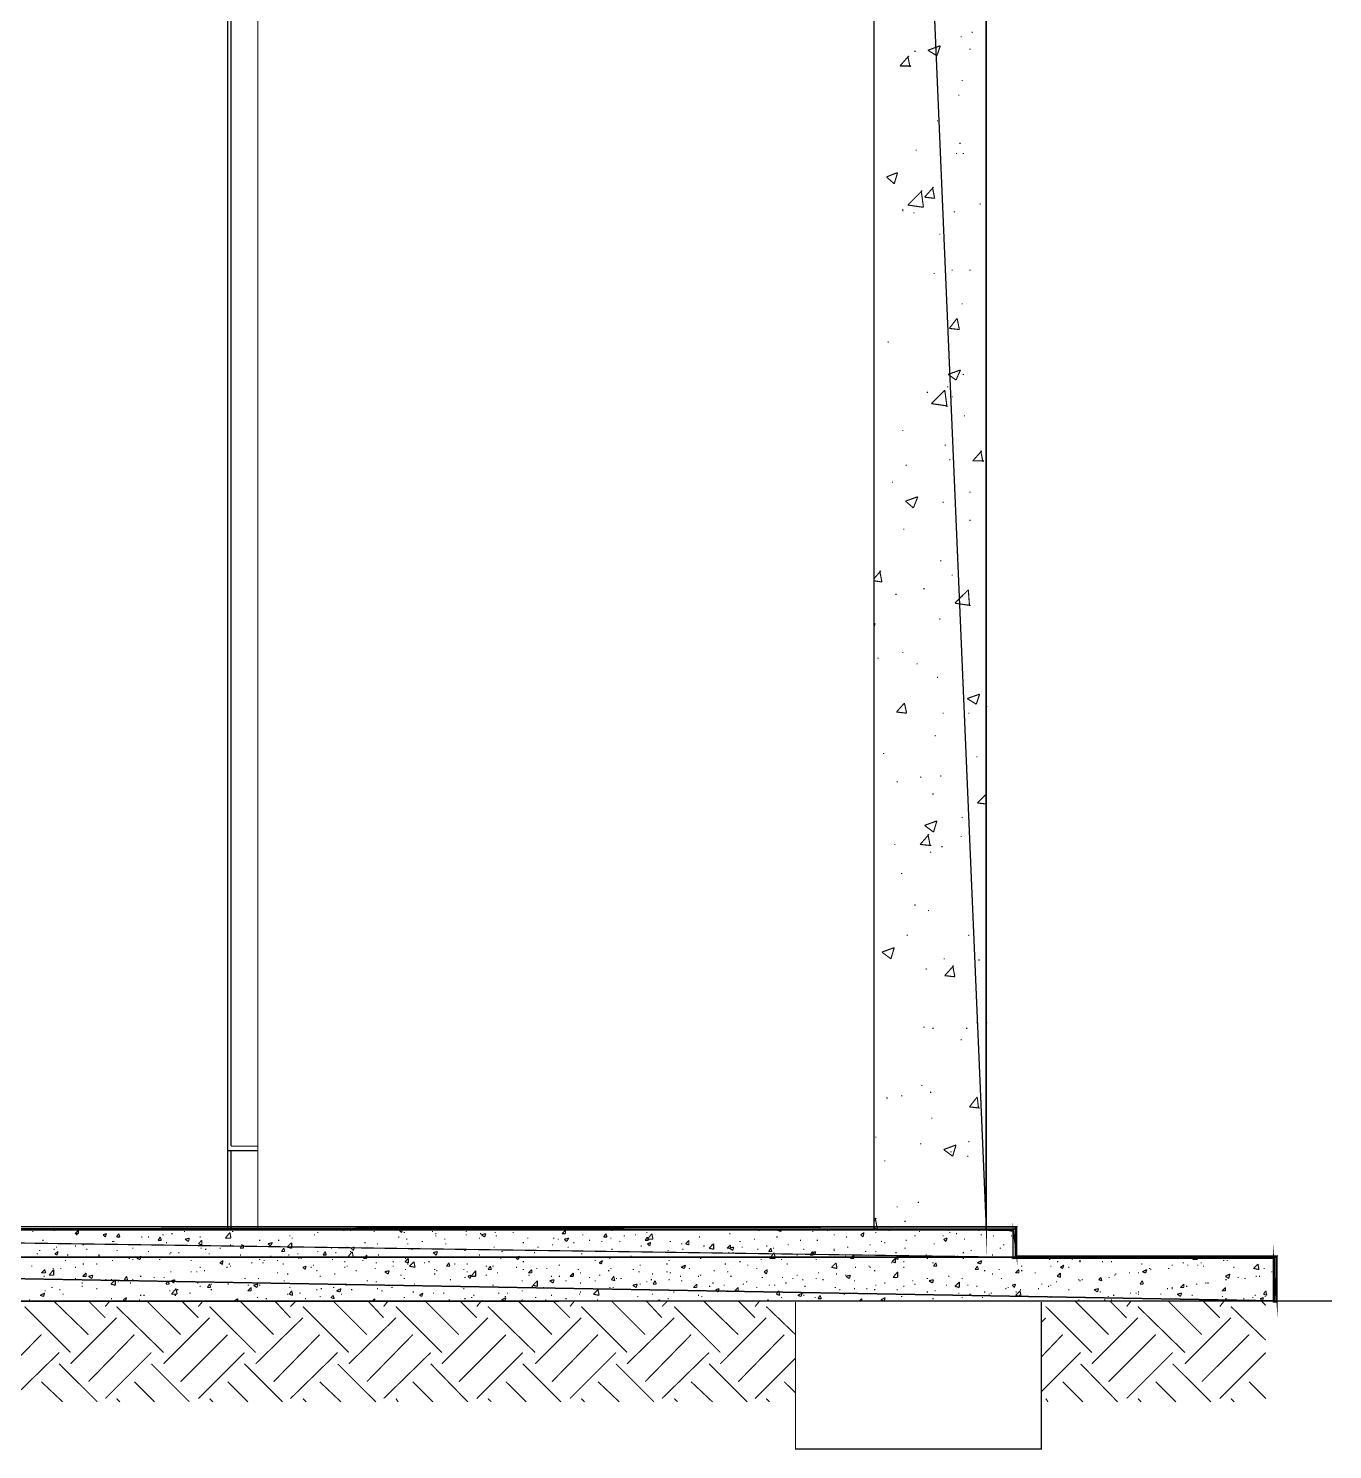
# Model space of a CAD drawing. Extents: x 219 to 1226, y 175 to 465.
# Drawn here: x 725.6 to 774.9, y 349.7 to 403.4 of the extents above; entities that cross this region are included whole.
import ezdxf

# ---------------------------------------------------------------- set-up
doc = ezdxf.new("R2010")
doc.units = 0
doc.header["$MEASUREMENT"] = 0
for name, color, linetype in [('C00-00-00-BLACK', 7, 'Continuous'), ('C00-7E-FF', 150, 'Continuous'), ('C62-64-65', 252, 'Continuous'), ('C93-95-97', 253, 'Continuous'), ('C95-49-00', 34, 'Continuous')]:
    doc.layers.add(name, color=color, linetype=linetype)

msp = doc.modelspace()

# ---------------------------------------------------------------- linework, layer by layer
at = {"layer": 'C00-00-00-BLACK', "const_width": 0.0423}
for points in [[(757.586, 457.283), (757.586, 358.052)], [(761.827, 358.052), (761.827, 457.283)], [(733.157, 358.052), (733.157, 456.945)], [(733.284, 361.189), (733.284, 456.817)], [(734.302, 358.052), (734.302, 456.945)], [(759.621, 402.602), (760.09, 402.772)], [(759.959, 402.39), (760.09, 402.772)], [(760.852, 403.109), (760.893, 403.109)], [(761.275, 403.279), (761.316, 403.279)], [(758.563, 402.009), (758.9, 402.39)], [(758.943, 401.967), (758.859, 402.39)], [(759.112, 402.559), (759.155, 402.559)], [(759.621, 402.602), (759.959, 402.39)], [(761.189, 402.643), (761.232, 402.643)], [(758.563, 402.009), (758.986, 402.009)], [(760.893, 401.456), (760.935, 401.456)], [(760.766, 400.906), (760.809, 400.906)], [(759.959, 399.932), (760.004, 399.932)], [(760.809, 399.083), (760.852, 399.083)], [(759.155, 398.829), (759.198, 398.829)], [(760.682, 398.702), (760.723, 398.702)], [(760.935, 398.702), (760.978, 398.702)], [(758.051, 397.814), (758.475, 397.981)], [(758.348, 397.556), (758.475, 397.981)], [(758.051, 397.814), (758.348, 397.556)], [(759.494, 397.049), (759.832, 397.429)], [(759.874, 397.006), (759.79, 397.429)], [(758.859, 396.752), (759.409, 397.302)], [(759.451, 396.667), (759.366, 397.302)], [(759.494, 397.049), (759.874, 397.006)], [(758.647, 396.583), (758.689, 396.583)], [(758.647, 396.54), (758.689, 396.54)], [(758.859, 396.752), (759.451, 396.667)], [(759.07, 396.456), (759.112, 396.456)], [(760.596, 396.497), (760.639, 396.497)], [(761.574, 396.794), (761.615, 396.794)], [(760.047, 395.649), (760.09, 395.649)], [(760.513, 394.294), (760.554, 394.294)], [(761.189, 394.294), (761.232, 394.294)], [(759.832, 394.167), (759.874, 394.167)], [(760.893, 393.021), (760.935, 393.021)], [(760.427, 392.09), (760.723, 392.471)], [(760.427, 392.09), (760.809, 392.048)], [(760.427, 392.09), (760.47, 392.09)], [(760.809, 392.048), (760.723, 392.471)], [(758.094, 391.579), (758.137, 391.579)], [(760.386, 390.352), (760.852, 390.521)], [(760.682, 390.141), (760.852, 390.521)], [(760.343, 389.886), (760.386, 389.886)], [(760.386, 390.352), (760.682, 390.141)], [(760.935, 390.352), (760.978, 390.352)], [(759.578, 389.675), (759.621, 389.675)], [(759.748, 389.248), (760.257, 389.759)], [(760.343, 389.121), (760.257, 389.759)], [(760.513, 389.502), (760.554, 389.502)], [(759.748, 389.248), (760.343, 389.163)], [(760.978, 388.783), (761.019, 388.783)], [(758.647, 388.232), (758.689, 388.232)], [(760.257, 387.682), (760.3, 387.682)], [(761.316, 387.087), (761.658, 387.467)], [(761.7, 387.044), (761.615, 387.467)], [(758.773, 386.917), (758.816, 386.917)], [(760.427, 387.13), (760.47, 387.13)], [(761.316, 387.087), (761.743, 387.087)], [(758.264, 386.282), (758.305, 386.282)], [(761.784, 386.155), (761.827, 386.155)], [(758.773, 385.563), (759.239, 385.732)], [(759.07, 385.307), (759.239, 385.732)], [(761.189, 385.902), (761.232, 385.902)], [(758.773, 385.563), (759.07, 385.307)], [(760.174, 385.52), (760.216, 385.52)], [(761.189, 384.84), (761.232, 384.84)], [(758.689, 384.502), (758.732, 384.502)], [(757.586, 382.636), (757.841, 382.932)], [(757.882, 382.509), (757.798, 382.932)], [(760.09, 383.314), (760.131, 383.314)], [(757.586, 382.552), (757.882, 382.509)], [(760.513, 382.764), (760.554, 382.764)], [(758.39, 382.043), (758.433, 382.043)], [(759.451, 382.255), (759.494, 382.255)], [(760.639, 381.706), (761.148, 382.213)], [(760.893, 381.959), (760.935, 381.959)], [(761.189, 381.62), (761.148, 382.213)], [(760.639, 381.706), (761.232, 381.62)], [(757.586, 380.898), (757.628, 380.941)], [(757.586, 380.814), (757.628, 380.941)], [(760.047, 381.11), (760.09, 381.11)], [(758.647, 379.84), (758.689, 379.84)], [(757.712, 379.627), (757.755, 379.627)], [(759.198, 379.414), (759.239, 379.414)], [(759.959, 378.905), (760.004, 378.905)], [(761.105, 378.102), (761.574, 378.27)], [(761.105, 378.102), (761.447, 377.89)], [(761.447, 377.89), (761.574, 378.27)], [(758.433, 377.593), (758.732, 377.932)], [(758.433, 377.593), (758.816, 377.551)], [(758.816, 377.551), (758.732, 377.932)], [(760.174, 377.551), (760.216, 377.551)], [(761.148, 377.551), (761.189, 377.551)], [(761.827, 377.804), (761.87, 377.804)], [(759.874, 376.702), (759.917, 376.702)], [(757.925, 376.024), (757.967, 376.024)], [(761.447, 375.897), (761.488, 375.897)], [(758.433, 374.963), (758.475, 374.963)], [(759.325, 375.132), (759.366, 375.132)], [(760.09, 375.175), (760.131, 375.175)], [(759.79, 374.497), (759.832, 374.497)], [(761.488, 374.159), (761.827, 374.497)], [(761.488, 374.159), (761.827, 374.117)], [(759.494, 373.309), (759.959, 373.481)], [(759.494, 373.309), (759.832, 373.056)], [(759.832, 373.056), (759.959, 373.481)], [(760.893, 373.608), (760.935, 373.608)], [(759.325, 372.59), (759.662, 372.972)], [(759.705, 372.547), (759.621, 372.972)], [(760.852, 372.886), (760.893, 372.886)], [(758.348, 372.59), (758.39, 372.59)], [(759.325, 372.59), (759.748, 372.547)], [(759.705, 372.294), (759.748, 372.294)], [(760.131, 372.506), (760.174, 372.506)], [(758.604, 371.489), (758.647, 371.489)], [(759.112, 370.301), (759.155, 370.301)], [(759.621, 370.09), (759.662, 370.09)], [(758.816, 369.156), (758.859, 369.156)], [(761.148, 369.156), (761.189, 369.156)], [(757.882, 368.521), (758.348, 368.69)], [(757.882, 368.521), (758.221, 368.267)], [(758.221, 368.267), (758.348, 368.69)], [(759.535, 367.885), (759.578, 367.885)], [(760.216, 368.267), (760.257, 368.267)], [(760.257, 367.632), (760.596, 368.013)], [(760.639, 367.589), (760.554, 368.013)], [(761.531, 368.224), (761.574, 368.224)], [(760.257, 367.632), (760.639, 367.589)], [(761.447, 365.851), (761.488, 365.851)], [(761.827, 365.851), (761.87, 365.851)], [(761.827, 365.851), (761.87, 365.851)], [(759.451, 365.682), (759.494, 365.682)], [(759.79, 365.639), (759.832, 365.639)], [(760.852, 365.213), (760.893, 365.213)], [(761.063, 365.639), (761.105, 365.639)], [(758.604, 363.094), (758.647, 363.094)], [(759.366, 363.478), (759.409, 363.478)], [(759.705, 363.223), (759.748, 363.223)], [(761.189, 362.671), (761.488, 363.053)], [(758.051, 363.01), (758.094, 363.01)], [(761.189, 362.671), (761.574, 362.628)], [(761.531, 362.628), (761.488, 363.01)], [(759.748, 362.248), (759.79, 362.248)], [(757.628, 361.528), (757.671, 361.528)], [(733.157, 361.017), (734.302, 361.017)], [(733.284, 361.189), (734.302, 361.189)], [(733.284, 358.052), (733.284, 361.017)], [(759.325, 361.274), (759.366, 361.274)], [(760.216, 361.06), (760.682, 361.232)], [(760.216, 361.06), (760.554, 360.805)], [(760.47, 360.974), (760.513, 360.974)], [(760.554, 360.805), (760.682, 361.232)], [(761.148, 361.359), (761.189, 361.359)], [(757.967, 360.637), (758.008, 360.637)], [(761.105, 360.805), (761.148, 360.805)], [(758.433, 358.898), (758.475, 358.898)], [(759.239, 359.067), (759.282, 359.067)], [(757.586, 358.348), (757.671, 358.475)], [(757.712, 358.052), (757.628, 358.475)], [(758.732, 358.348), (758.773, 358.348)], [(725.778, 357.966), (725.82, 357.966)], [(725.82, 358.052), (725.862, 358.052)], [(725.82, 358.052), (725.947, 358.009)], [(725.947, 358.009), (725.947, 358.052)], [(726.582, 358.009), (726.624, 358.009)], [(727.388, 357.882), (727.515, 358.009)], [(727.388, 357.882), (727.515, 357.882)], [(727.431, 357.839), (727.474, 357.839)], [(727.515, 357.882), (727.515, 358.009)], [(728.45, 357.839), (728.577, 357.882)], [(728.45, 357.839), (728.535, 357.755)], [(728.535, 357.755), (728.577, 357.882)], [(728.958, 357.755), (729.042, 357.882)], [(728.958, 357.755), (729.085, 357.755)], [(729.085, 357.755), (729.042, 357.882)], [(729.892, 357.755), (729.934, 357.755)], [(730.146, 357.755), (730.189, 357.755)], [(730.526, 357.629), (730.612, 357.755)], [(730.654, 357.629), (730.612, 357.755)], [(730.696, 357.839), (730.739, 357.839)], [(730.908, 358.052), (730.951, 358.052)], [(730.951, 358.052), (730.992, 358.052)], [(731.035, 357.882), (731.077, 357.882)], [(731.503, 357.966), (731.546, 357.966)], [(731.546, 357.67), (731.714, 357.713)], [(731.546, 357.67), (731.673, 357.586)], [(731.673, 357.586), (731.714, 357.713)], [(732.096, 357.755), (732.139, 357.755)], [(732.139, 358.052), (732.18, 358.052)], [(733.072, 357.713), (733.241, 357.925)], [(733.072, 357.713), (733.284, 357.713)], [(733.284, 357.713), (733.241, 357.925)], [(733.326, 357.966), (733.368, 357.966)], [(735.487, 357.797), (735.533, 357.797)], [(735.575, 357.713), (735.617, 357.713)], [(736.422, 357.839), (736.464, 357.839)], [(736.548, 357.925), (736.591, 357.925)], [(737.526, 358.009), (737.568, 358.009)], [(737.779, 358.009), (737.822, 358.009)], [(738.671, 357.966), (738.713, 357.966)], [(739.602, 357.755), (739.645, 357.755)], [(739.645, 358.009), (739.772, 358.052)], [(739.645, 358.009), (739.729, 357.925)], [(739.729, 357.925), (739.772, 358.052)], [(739.814, 357.925), (739.858, 357.925)], [(739.901, 357.67), (739.944, 357.67)], [(740.875, 357.966), (740.917, 357.966)], [(741.002, 357.882), (741.043, 357.882)], [(741.002, 357.797), (741.043, 357.797)], [(741.343, 357.67), (741.385, 357.67)], [(742.147, 357.966), (742.19, 357.966)], [(742.147, 357.839), (742.19, 357.839)], [(742.656, 357.713), (742.697, 357.713)], [(742.697, 357.882), (742.743, 357.882)], [(742.743, 357.839), (742.912, 357.882)], [(742.743, 357.839), (742.869, 357.755)], [(742.869, 357.755), (742.912, 357.882)], [(743.251, 357.925), (743.292, 357.925)], [(743.292, 357.797), (743.335, 357.797)], [(743.928, 357.925), (743.97, 357.925)], [(744.055, 358.052), (744.097, 358.052)], [(744.227, 358.052), (744.27, 358.052)], [(744.227, 358.052), (744.354, 358.009)], [(744.354, 358.009), (744.354, 358.052)], [(744.481, 357.713), (744.523, 357.713)], [(745.455, 357.713), (745.497, 357.713)], [(745.627, 357.67), (745.67, 357.67)], [(745.796, 357.882), (745.923, 358.009)], [(745.796, 357.882), (745.923, 357.882)], [(745.88, 357.67), (746.05, 357.713)], [(745.88, 357.67), (745.966, 357.586)], [(745.923, 357.882), (745.923, 358.009)], [(745.966, 357.586), (746.05, 357.713)], [(746.558, 357.839), (746.6, 357.839)], [(746.685, 358.052), (746.728, 358.052)], [(746.685, 358.052), (746.896, 358.009)], [(746.896, 358.009), (746.896, 358.052)], [(747.364, 357.755), (747.45, 357.882)], [(747.364, 357.755), (747.492, 357.755)], [(747.492, 357.755), (747.45, 357.882)], [(747.62, 357.713), (747.661, 357.713)], [(747.661, 358.009), (747.704, 358.009)], [(748.127, 357.797), (748.17, 357.797)], [(748.553, 357.839), (748.595, 357.839)], [(748.934, 357.629), (749.018, 357.755)], [(748.977, 357.925), (749.018, 357.925)], [(749.018, 357.67), (749.188, 357.882)], [(749.061, 357.629), (749.018, 357.755)], [(749.018, 357.67), (749.23, 357.67)], [(749.23, 357.67), (749.188, 357.882)], [(749.823, 358.052), (749.866, 358.052)], [(750.968, 357.755), (751.011, 357.755)], [(752.115, 357.882), (752.156, 357.882)], [(753.048, 357.67), (753.09, 357.67)], [(753.217, 358.009), (753.26, 358.009)], [(753.895, 357.755), (753.938, 357.755)], [(753.938, 358.009), (754.065, 358.052)], [(753.938, 358.009), (754.065, 357.966)], [(754.065, 357.966), (754.106, 358.052)], [(755.253, 357.966), (755.295, 357.966)], [(755.805, 358.009), (755.848, 358.009)], [(756.059, 357.839), (756.101, 357.839)], [(756.524, 357.755), (756.567, 357.755)], [(756.949, 358.052), (756.99, 358.052)], [(757.076, 357.839), (757.205, 357.925)], [(757.076, 357.839), (757.163, 357.755)], [(757.163, 357.755), (757.205, 357.925)], [(757.332, 358.052), (757.375, 358.052)], [(757.586, 358.093), (757.671, 358.052)], [(757.628, 357.925), (757.671, 357.925)], [(758.137, 358.009), (758.178, 358.009)], [(759.112, 357.797), (759.155, 357.797)], [(759.282, 357.966), (759.325, 357.966)], [(760.174, 357.797), (760.216, 357.797)], [(760.216, 357.67), (760.343, 357.713)], [(760.216, 357.67), (760.3, 357.586)], [(760.3, 357.586), (760.343, 357.713)], [(760.386, 358.009), (760.427, 358.009)], [(760.427, 357.925), (760.47, 357.925)], [(760.682, 357.882), (760.723, 357.882)], [(760.978, 357.67), (761.019, 357.67)], [(761.531, 358.009), (761.574, 358.009)], [(761.615, 357.839), (761.658, 357.839)], [(762.081, 357.797), (762.123, 357.797)], [(762.632, 358.009), (762.673, 358.052)], [(762.632, 358.009), (762.716, 358.052)], [(762.632, 358.009), (762.759, 358.009)], [(762.632, 358.009), (762.843, 357.966)], [(762.759, 358.009), (762.759, 358.052)], [(762.759, 357.797), (762.801, 357.797)], [(762.843, 357.966), (762.843, 358.052)], [(725.947, 357.12), (725.99, 357.12)], [(726.031, 357.247), (726.074, 357.247)], [(726.158, 357.629), (726.201, 357.629)], [(726.582, 357.29), (726.624, 357.29)], [(726.624, 357.12), (726.752, 357.204)], [(726.624, 357.12), (726.709, 357.074)], [(726.667, 357.374), (726.709, 357.374)], [(726.709, 357.074), (726.752, 357.204)], [(727.388, 357.416), (727.431, 357.416)], [(727.685, 357.459), (727.727, 357.459)], [(727.812, 357.29), (727.854, 357.29)], [(727.94, 357.5), (727.981, 357.5)], [(728.789, 357.586), (728.831, 357.586)], [(728.831, 357.586), (728.873, 357.586)], [(728.958, 357.247), (729.001, 357.247)], [(729.551, 357.332), (729.593, 357.332)], [(730.146, 357.204), (730.189, 357.204)], [(730.526, 357.629), (730.654, 357.629)], [(730.823, 357.543), (730.865, 357.543)], [(730.951, 357.12), (730.992, 357.12)], [(730.992, 357.163), (731.035, 357.163)], [(731.291, 357.163), (731.334, 357.163)], [(732.053, 357.5), (732.18, 357.629)], [(732.053, 357.5), (732.18, 357.459)], [(732.139, 357.332), (732.18, 357.332)], [(732.18, 357.459), (732.18, 357.629)], [(732.308, 357.29), (732.35, 357.29)], [(732.435, 357.12), (732.476, 357.12)], [(732.861, 357.332), (732.903, 357.332)], [(733.241, 357.459), (733.284, 357.459)], [(733.623, 357.332), (733.75, 357.459)], [(733.623, 357.332), (733.75, 357.332)], [(733.665, 357.459), (733.707, 357.459)], [(733.75, 357.332), (733.75, 357.459)], [(734.345, 357.629), (734.388, 357.629)], [(734.684, 357.5), (734.854, 357.543)], [(734.684, 357.5), (734.768, 357.416)], [(734.768, 357.416), (734.854, 357.543)], [(735.064, 357.629), (735.107, 357.629)], [(735.191, 357.204), (735.277, 357.332)], [(735.191, 357.204), (735.319, 357.204)], [(735.319, 357.204), (735.277, 357.332)], [(735.403, 357.374), (735.575, 357.543)], [(735.403, 357.374), (735.575, 357.332)], [(735.575, 357.332), (735.575, 357.543)], [(735.786, 357.12), (735.829, 357.12)], [(736.548, 357.204), (736.591, 357.204)], [(736.761, 357.074), (736.845, 357.204)], [(736.887, 357.074), (736.845, 357.204)], [(737.06, 357.332), (737.103, 357.332)], [(737.229, 357.163), (737.27, 357.163)], [(737.652, 357.374), (737.695, 357.374)], [(737.695, 356.99), (737.865, 357.204)], [(737.779, 357.204), (737.822, 357.204)], [(737.822, 357.332), (737.949, 357.374)], [(737.822, 357.332), (737.906, 357.247)], [(737.906, 356.99), (737.865, 357.204)], [(737.906, 357.247), (737.949, 357.374)], [(738.329, 357.543), (738.371, 357.543)], [(738.587, 357.332), (738.628, 357.332)], [(738.797, 357.5), (738.84, 357.5)], [(739.944, 357.5), (739.985, 357.5)], [(740.113, 357.29), (740.155, 357.29)], [(740.494, 357.586), (740.536, 357.586)], [(740.917, 357.163), (741.086, 357.204)], [(740.917, 357.163), (741.043, 357.074)], [(741.043, 357.074), (741.086, 357.204)], [(741.385, 357.5), (741.428, 357.5)], [(742.105, 357.247), (742.147, 357.247)], [(743.208, 357.374), (743.251, 357.374)], [(743.505, 357.204), (743.547, 357.204)], [(744.312, 357.543), (744.354, 357.543)], [(744.735, 357.163), (744.778, 357.163)], [(744.862, 357.374), (744.905, 357.374)], [(745.412, 357.459), (745.455, 357.459)], [(746.007, 357.374), (746.05, 357.374)], [(746.219, 357.543), (746.262, 357.543)], [(746.516, 357.12), (746.558, 357.12)], [(746.812, 357.629), (746.855, 357.629)], [(747.281, 357.586), (747.323, 357.586)], [(747.661, 357.29), (747.704, 357.29)], [(747.957, 357.586), (748, 357.586)], [(748.765, 357.416), (748.807, 357.416)], [(748.934, 357.629), (749.061, 357.629)], [(749.018, 357.5), (749.145, 357.543)], [(749.018, 357.5), (749.104, 357.416)], [(749.104, 357.416), (749.145, 357.543)], [(749.104, 357.543), (749.145, 357.543)], [(749.78, 357.247), (749.823, 357.247)], [(749.866, 357.586), (749.907, 357.586)], [(750.291, 357.5), (750.334, 357.5)], [(750.334, 357.29), (750.376, 357.29)], [(750.461, 357.5), (750.588, 357.629)], [(750.461, 357.5), (750.588, 357.459)], [(750.588, 357.459), (750.588, 357.629)], [(751.138, 357.416), (751.18, 357.416)], [(751.35, 357.332), (751.522, 357.5)], [(751.35, 357.332), (751.522, 357.29)], [(751.437, 357.459), (751.479, 357.459)], [(751.522, 357.29), (751.522, 357.5)], [(752.029, 357.332), (752.156, 357.459)], [(752.029, 357.332), (752.156, 357.332)], [(752.072, 357.163), (752.115, 357.163)], [(752.115, 357.332), (752.284, 357.374)], [(752.115, 357.332), (752.242, 357.247)], [(752.156, 357.332), (752.156, 357.459)], [(752.242, 357.247), (752.284, 357.374)], [(752.242, 357.163), (752.284, 357.163)], [(752.495, 357.586), (752.538, 357.586)], [(752.581, 357.374), (752.622, 357.374)], [(753.176, 357.29), (753.217, 357.29)], [(753.513, 357.416), (753.556, 357.416)], [(753.599, 357.204), (753.683, 357.332)], [(753.599, 357.204), (753.726, 357.204)], [(753.641, 356.948), (753.81, 357.163)], [(753.726, 357.204), (753.683, 357.332)], [(753.768, 357.332), (753.81, 357.332)], [(753.852, 356.948), (753.81, 357.163)], [(754.321, 357.459), (754.364, 357.459)], [(754.787, 357.629), (754.83, 357.629)], [(754.914, 357.29), (754.956, 357.29)], [(755.167, 357.074), (755.253, 357.204)], [(755.21, 357.163), (755.253, 357.163)], [(755.295, 357.074), (755.253, 357.204)], [(755.253, 357.163), (755.379, 357.204)], [(755.253, 357.163), (755.337, 357.074)], [(755.295, 357.12), (755.337, 357.12)], [(755.337, 357.074), (755.379, 357.204)], [(755.422, 357.629), (755.463, 357.629)], [(756.059, 357.29), (756.101, 357.29)], [(756.059, 357.247), (756.101, 357.247)], [(756.567, 357.374), (756.61, 357.374)], [(757.247, 357.204), (757.289, 357.204)], [(757.416, 357.459), (757.459, 357.459)], [(757.628, 357.204), (757.671, 357.204)], [(757.841, 357.586), (757.882, 357.586)], [(757.967, 357.543), (758.008, 357.543)], [(758.39, 357.163), (758.433, 357.163)], [(758.732, 357.332), (758.773, 357.332)], [(758.773, 357.629), (758.816, 357.629)], [(759.832, 357.5), (759.874, 357.5)], [(760.935, 357.163), (760.978, 357.163)], [(761.232, 357.247), (761.275, 357.247)], [(762.336, 357.332), (762.377, 357.332)], [(762.462, 357.459), (762.505, 357.459)], [(762.888, 357.374), (762.931, 357.374)], [(725.735, 356.651), (725.778, 356.651)], [(727.008, 356.864), (727.051, 356.864)], [(727.092, 357.074), (727.135, 357.074)], [(727.388, 356.609), (727.431, 356.609)], [(727.685, 356.737), (727.727, 356.737)], [(728.193, 356.737), (728.236, 356.737)], [(728.277, 357.074), (728.323, 357.074)], [(728.277, 357.033), (728.323, 357.033)], [(728.789, 356.864), (728.831, 356.864)], [(729.424, 356.948), (729.465, 356.948)], [(729.551, 356.905), (729.593, 356.905)], [(729.72, 356.948), (729.892, 357.033)], [(729.72, 356.948), (729.85, 356.905)], [(729.85, 356.905), (729.892, 357.033)], [(729.892, 356.99), (729.934, 356.99)], [(730.103, 356.99), (730.146, 356.99)], [(730.569, 356.905), (730.612, 356.905)], [(731.757, 356.864), (731.8, 356.864)], [(732.096, 356.609), (732.139, 356.609)], [(732.861, 356.778), (732.988, 356.864)], [(732.861, 356.778), (732.945, 356.737)], [(732.903, 356.821), (732.945, 356.821)], [(732.945, 356.694), (732.988, 356.864)], [(733.114, 356.609), (733.157, 356.609)], [(733.2, 356.737), (733.241, 356.737)], [(733.241, 356.651), (733.284, 356.651)], [(733.623, 357.074), (733.665, 357.074)], [(734.046, 356.778), (734.091, 356.778)], [(734.345, 356.905), (734.388, 356.905)], [(734.472, 356.778), (734.515, 356.778)], [(734.515, 356.864), (734.557, 356.864)], [(734.768, 357.033), (734.811, 357.033)], [(735.022, 356.864), (735.064, 356.864)], [(735.234, 356.737), (735.277, 356.737)], [(735.446, 357.074), (735.487, 357.074)], [(735.829, 356.948), (735.872, 356.948)], [(735.914, 356.948), (735.956, 356.948)], [(735.999, 356.609), (736.125, 356.651)], [(735.999, 356.609), (736.083, 356.525)], [(736.083, 356.525), (736.125, 356.651)], [(736.295, 356.609), (736.338, 356.609)], [(736.379, 356.694), (736.422, 356.694)], [(736.761, 357.074), (736.887, 357.074)], [(737.103, 356.905), (737.144, 356.905)], [(737.568, 356.821), (737.609, 356.821)], [(737.568, 356.609), (737.609, 356.609)], [(737.652, 356.651), (737.695, 356.651)], [(737.695, 356.99), (737.906, 356.99)], [(738.245, 356.864), (738.288, 356.864)], [(738.288, 356.948), (738.417, 357.074)], [(738.288, 356.948), (738.417, 356.948)], [(738.417, 356.948), (738.417, 357.074)], [(738.756, 356.778), (738.797, 356.778)], [(738.84, 357.074), (738.883, 357.074)], [(739.39, 356.821), (739.433, 356.821)], [(739.39, 356.651), (739.433, 356.651)], [(739.858, 356.821), (739.985, 356.948)], [(739.858, 356.948), (739.901, 356.948)], [(739.858, 356.821), (739.985, 356.778)], [(739.944, 356.737), (739.985, 356.737)], [(739.985, 356.778), (739.985, 356.948)], [(740.028, 356.651), (740.197, 356.821)], [(740.028, 356.651), (740.24, 356.609)], [(740.24, 356.609), (740.197, 356.821)], [(740.578, 356.778), (740.62, 356.778)], [(740.747, 356.821), (740.79, 356.821)], [(741.002, 357.074), (741.043, 357.074)], [(741.428, 356.651), (741.512, 356.778)], [(741.428, 356.651), (741.555, 356.651)], [(741.555, 356.651), (741.512, 356.778)], [(741.724, 356.737), (741.767, 356.737)], [(742.105, 356.99), (742.147, 356.99)], [(742.19, 356.737), (742.232, 356.737)], [(742.656, 357.074), (742.697, 357.074)], [(742.912, 356.651), (742.955, 356.651)], [(742.996, 356.525), (743.082, 356.651)], [(743.124, 356.525), (743.082, 356.651)], [(743.166, 356.651), (743.208, 356.651)], [(743.462, 356.948), (743.505, 356.948)], [(744.055, 356.948), (744.184, 357.033)], [(744.055, 356.948), (744.14, 356.905)], [(744.055, 356.609), (744.097, 356.609)], [(744.14, 356.905), (744.184, 357.033)], [(744.312, 356.821), (744.354, 356.821)], [(745.412, 356.99), (745.455, 356.99)], [(745.67, 356.694), (745.711, 356.694)], [(747.024, 356.864), (747.069, 356.864)], [(747.195, 356.778), (747.323, 356.864)], [(747.195, 356.778), (747.281, 356.737)], [(747.281, 356.737), (747.323, 356.864)], [(747.577, 356.948), (747.62, 356.948)], [(748.382, 357.033), (748.423, 357.033)], [(748.722, 356.694), (748.765, 356.694)], [(749.739, 356.737), (749.78, 356.737)], [(749.823, 356.864), (749.866, 356.864)], [(750.291, 356.609), (750.461, 356.694)], [(750.291, 356.609), (750.418, 356.567)], [(750.418, 356.567), (750.461, 356.694)], [(750.968, 356.99), (751.011, 356.99)], [(751.011, 356.948), (751.053, 356.948)], [(751.945, 356.737), (751.988, 356.737)], [(752.495, 356.821), (752.538, 356.821)], [(752.791, 356.694), (752.837, 356.694)], [(753.302, 356.905), (753.344, 356.905)], [(753.641, 356.948), (753.852, 356.948)], [(754.065, 356.905), (754.106, 356.905)], [(754.278, 356.737), (754.321, 356.737)], [(754.66, 357.074), (754.701, 357.074)], [(755.167, 357.074), (755.295, 357.074)], [(755.379, 356.905), (755.422, 356.905)], [(755.975, 356.609), (756.144, 356.778)], [(755.975, 356.609), (756.187, 356.567)], [(756.187, 356.567), (756.144, 356.778)], [(756.483, 357.033), (756.524, 357.033)], [(756.694, 356.948), (756.821, 357.074)], [(756.694, 356.948), (756.821, 356.948)], [(756.821, 356.948), (756.821, 357.074)], [(756.863, 356.609), (756.906, 356.609)], [(757.375, 356.651), (757.416, 356.651)], [(757.416, 356.609), (757.459, 356.609)], [(758.221, 356.778), (758.264, 356.778)], [(758.264, 356.821), (758.39, 356.948)], [(758.264, 356.821), (758.39, 356.778)], [(758.348, 356.99), (758.517, 357.033)], [(758.348, 356.99), (758.475, 356.905)], [(758.39, 356.778), (758.39, 356.948)], [(758.475, 356.905), (758.517, 357.033)], [(758.689, 356.821), (758.732, 356.821)], [(758.689, 356.609), (758.732, 356.609)], [(759.535, 357.074), (759.578, 357.074)], [(759.578, 356.948), (759.621, 356.948)], [(759.79, 356.778), (759.832, 356.778)], [(759.832, 356.651), (759.917, 356.778)], [(759.832, 356.651), (759.959, 356.651)], [(759.959, 356.651), (759.917, 356.778)], [(759.959, 357.033), (760.004, 357.033)], [(760.131, 357.033), (760.174, 357.033)], [(760.723, 357.033), (760.766, 357.033)], [(760.935, 356.948), (760.978, 356.948)], [(761.401, 356.525), (761.488, 356.651)], [(761.488, 356.778), (761.658, 356.864)], [(761.488, 356.778), (761.615, 356.737)], [(761.531, 356.525), (761.488, 356.651)], [(761.615, 356.737), (761.658, 356.864)], [(761.87, 356.99), (761.911, 356.99)], [(762.039, 357.074), (762.081, 357.074)], [(763.058, 356.948), (763.1, 356.948)], [(763.142, 356.651), (763.184, 356.651)], [(764.2, 356.905), (764.243, 356.905)], [(764.243, 356.651), (764.285, 356.651)], [(764.499, 356.821), (764.542, 356.821)], [(764.626, 356.609), (764.754, 356.694)], [(764.626, 356.609), (764.711, 356.567)], [(764.711, 356.567), (764.754, 356.694)], [(764.922, 356.609), (764.965, 356.609)], [(765.05, 356.905), (765.092, 356.905)], [(765.347, 356.864), (765.388, 356.864)], [(765.347, 356.821), (765.388, 356.821)], [(766.195, 356.821), (766.238, 356.821)], [(766.449, 356.948), (766.492, 356.948)], [(766.534, 356.821), (766.576, 356.821)], [(767.68, 356.737), (767.722, 356.737)], [(768.825, 356.694), (768.868, 356.694)], [(769.249, 356.778), (769.291, 356.778)], [(769.417, 356.694), (769.46, 356.694)], [(769.63, 356.905), (769.672, 356.99)], [(769.63, 356.905), (769.799, 356.905)], [(769.799, 356.905), (769.799, 356.99)], [(769.799, 356.694), (769.842, 356.694)], [(769.926, 356.778), (769.969, 356.778)], [(770.011, 356.651), (770.053, 356.651)], [(770.775, 356.864), (770.818, 356.864)], [(770.903, 356.864), (770.944, 356.864)], [(771.157, 356.609), (771.199, 356.609)], [(771.921, 356.567), (772.091, 356.737)], [(772.132, 356.525), (772.091, 356.737)], [(772.683, 356.99), (772.725, 356.99)], [(772.683, 356.99), (772.725, 356.948)], [(726.117, 356.398), (726.243, 356.525)], [(726.117, 356.398), (726.286, 356.398)], [(726.201, 356.271), (726.243, 356.271)], [(726.286, 356.398), (726.243, 356.525)], [(726.413, 356.312), (726.582, 356.525)], [(726.413, 356.312), (726.582, 356.312)], [(726.54, 356.567), (726.582, 356.567)], [(726.582, 356.312), (726.582, 356.525)], [(726.836, 356.567), (726.879, 356.567)], [(727.388, 356.186), (727.431, 356.186)], [(727.685, 356.271), (727.812, 356.398)], [(727.685, 356.271), (727.812, 356.271)], [(727.812, 356.271), (727.812, 356.398)], [(727.897, 356.271), (728.066, 356.312)], [(727.897, 356.271), (728.024, 356.186)], [(728.024, 356.186), (728.066, 356.312)], [(728.535, 356.143), (728.577, 356.143)], [(728.746, 355.975), (728.916, 356.143)], [(728.746, 356.143), (728.789, 356.143)], [(728.916, 355.932), (728.916, 356.143)], [(729.001, 356.059), (729.042, 356.059)], [(729.254, 356.143), (729.339, 356.271)], [(729.254, 356.143), (729.381, 356.102)], [(729.381, 356.102), (729.339, 356.271)], [(729.551, 356.143), (729.593, 356.143)], [(729.678, 356.102), (729.72, 356.102)], [(729.85, 356.271), (729.892, 356.271)], [(730.358, 356.228), (730.4, 356.228)], [(730.739, 356.228), (730.781, 356.228)], [(730.823, 355.975), (730.908, 356.102)], [(730.865, 356.059), (730.908, 356.059)], [(730.951, 355.975), (730.908, 356.102)], [(730.992, 356.439), (731.035, 356.439)], [(731.035, 356.102), (731.162, 356.143)], [(731.035, 356.102), (731.119, 356.016)], [(731.119, 356.016), (731.162, 356.143)], [(731.757, 356.439), (731.8, 356.439)], [(731.969, 356.439), (732.012, 356.439)], [(732.266, 356.482), (732.308, 356.482)], [(733.792, 356.186), (733.834, 356.186)], [(734.302, 356.186), (734.345, 356.186)], [(735.022, 356.398), (735.064, 356.398)], [(735.277, 356.102), (735.319, 356.102)], [(735.403, 356.355), (735.446, 356.355)], [(736.507, 356.482), (736.548, 356.482)], [(736.634, 356.271), (736.675, 356.271)], [(737.186, 356.355), (737.229, 356.355)], [(737.991, 356.482), (738.032, 356.482)], [(738.417, 356.102), (738.46, 356.102)], [(738.713, 356.567), (738.756, 356.567)], [(738.756, 356.059), (738.797, 356.059)], [(739.094, 356.439), (739.263, 356.482)], [(739.094, 356.439), (739.222, 356.355)], [(739.222, 356.355), (739.263, 356.482)], [(739.686, 356.312), (739.729, 356.312)], [(739.814, 356.186), (739.858, 356.186)], [(739.858, 356.525), (739.901, 356.525)], [(740.959, 356.525), (741.002, 356.525)], [(740.959, 356.355), (741.002, 356.355)], [(741.043, 356.482), (741.086, 356.482)], [(741.555, 356.143), (741.598, 356.143)], [(742.063, 356.525), (742.105, 356.525)], [(742.105, 356.228), (742.147, 356.228)], [(742.19, 356.439), (742.232, 356.439)], [(742.232, 356.271), (742.36, 356.312)], [(742.232, 356.271), (742.317, 356.186)], [(742.317, 356.186), (742.36, 356.312)], [(742.36, 356.271), (742.529, 356.482)], [(742.36, 356.271), (742.529, 356.271)], [(742.529, 356.271), (742.529, 356.482)], [(742.912, 356.312), (742.955, 356.312)], [(742.996, 356.525), (743.124, 356.525)], [(743.335, 356.398), (743.378, 356.398)], [(744.27, 356.102), (744.312, 356.102)], [(744.312, 356.525), (744.354, 356.525)], [(744.523, 356.398), (744.65, 356.525)], [(744.523, 356.398), (744.65, 356.398)], [(744.523, 356.312), (744.566, 356.312)], [(744.65, 356.398), (744.65, 356.525)], [(744.693, 355.932), (744.862, 356.102)], [(744.82, 356.567), (744.862, 356.567)], [(744.862, 355.889), (744.862, 356.102)], [(745.201, 356.567), (745.243, 356.567)], [(745.328, 356.102), (745.497, 356.143)], [(745.328, 356.102), (745.455, 356.016)], [(745.371, 356.271), (745.412, 356.271)], [(745.455, 356.016), (745.497, 356.143)], [(745.67, 356.271), (745.711, 356.271)], [(745.923, 356.102), (745.966, 356.102)], [(746.093, 356.271), (746.219, 356.398)], [(746.093, 356.271), (746.219, 356.271)], [(746.219, 356.271), (746.219, 356.398)], [(746.389, 356.525), (746.432, 356.525)], [(746.473, 356.398), (746.516, 356.398)], [(746.812, 356.228), (746.855, 356.228)], [(747.024, 356.102), (747.069, 356.102)], [(747.195, 356.312), (747.238, 356.312)], [(747.534, 356.482), (747.577, 356.482)], [(747.62, 356.567), (747.661, 356.567)], [(747.661, 356.143), (747.746, 356.271)], [(747.661, 356.143), (747.788, 356.102)], [(747.788, 356.102), (747.746, 356.271)], [(747.831, 356.186), (747.873, 356.186)], [(748, 356.186), (748.043, 356.186)], [(748.466, 356.525), (748.511, 356.525)], [(748.681, 356.439), (748.722, 356.439)], [(748.977, 356.059), (749.018, 356.059)], [(749.145, 356.143), (749.188, 356.143)], [(749.188, 356.355), (749.23, 356.355)], [(749.23, 355.975), (749.315, 356.102)], [(749.357, 355.975), (749.315, 356.102)], [(749.739, 356.439), (749.78, 356.439)], [(749.823, 356.143), (749.866, 356.143)], [(749.866, 356.398), (749.907, 356.398)], [(750.249, 356.271), (750.291, 356.271)], [(750.291, 356.102), (750.334, 356.102)], [(750.588, 356.567), (750.631, 356.567)], [(750.927, 356.271), (750.968, 356.271)], [(751.011, 356.312), (751.053, 356.312)], [(751.522, 356.482), (751.564, 356.482)], [(752.029, 356.439), (752.072, 356.439)], [(752.156, 356.271), (752.199, 356.271)], [(752.749, 356.059), (752.791, 356.059)], [(753.133, 356.567), (753.176, 356.567)], [(753.344, 356.228), (753.387, 356.228)], [(753.429, 356.439), (753.556, 356.525)], [(753.429, 356.439), (753.513, 356.355)], [(753.513, 356.355), (753.556, 356.482)], [(754.106, 356.228), (754.149, 356.228)], [(754.491, 356.186), (754.533, 356.186)], [(754.66, 356.312), (754.701, 356.312)], [(754.871, 356.143), (754.914, 356.143)], [(755.379, 356.186), (755.422, 356.186)], [(755.463, 356.398), (755.506, 356.398)], [(755.633, 356.143), (755.678, 356.143)], [(756.144, 356.355), (756.187, 356.355)], [(756.483, 356.312), (756.524, 356.312)], [(756.524, 356.271), (756.694, 356.312)], [(756.524, 356.271), (756.651, 356.186)], [(756.651, 356.186), (756.694, 356.312)], [(756.821, 356.102), (756.863, 356.102)], [(757.586, 356.482), (757.628, 356.482)], [(758.305, 356.228), (758.475, 356.439)], [(758.305, 356.228), (758.475, 356.228)], [(758.475, 356.228), (758.475, 356.439)], [(759.028, 356.102), (759.07, 356.102)], [(759.578, 356.186), (759.621, 356.186)], [(759.662, 356.102), (759.832, 356.143)], [(759.662, 356.102), (759.79, 356.016)], [(759.79, 356.016), (759.832, 356.143)], [(759.79, 356.059), (759.832, 356.059)], [(760.386, 356.271), (760.427, 356.271)], [(760.639, 355.889), (760.809, 356.059)], [(760.809, 355.847), (760.809, 356.059)], [(760.893, 356.186), (760.935, 356.186)], [(761.401, 356.525), (761.531, 356.525)], [(761.743, 356.482), (761.784, 356.482)], [(762.039, 356.355), (762.081, 356.355)], [(762.293, 356.525), (762.336, 356.525)], [(762.377, 356.186), (762.42, 356.186)], [(762.931, 356.398), (763.058, 356.525)], [(762.931, 356.398), (763.058, 356.398)], [(763.058, 356.398), (763.058, 356.525)], [(763.142, 356.482), (763.184, 356.482)], [(763.65, 356.398), (763.693, 356.398)], [(764.457, 356.059), (764.499, 356.059)], [(764.499, 356.271), (764.626, 356.398)], [(764.499, 356.271), (764.626, 356.228)], [(764.626, 356.228), (764.626, 356.398)], [(765.304, 356.143), (765.347, 356.143)], [(765.347, 356.102), (765.388, 356.102)], [(765.431, 356.143), (765.473, 356.143)], [(766.069, 356.143), (766.153, 356.228)], [(766.069, 356.143), (766.195, 356.102)], [(766.195, 356.102), (766.153, 356.228)], [(766.449, 356.228), (766.492, 356.228)], [(766.661, 356.312), (766.704, 356.312)], [(766.704, 356.355), (766.745, 356.355)], [(767.214, 356.398), (767.257, 356.398)], [(767.553, 356.398), (767.596, 356.398)], [(767.637, 355.975), (767.722, 356.102)], [(767.722, 356.439), (767.892, 356.525)], [(767.722, 356.439), (767.849, 356.398)], [(767.764, 355.975), (767.722, 356.102)], [(767.849, 356.398), (767.892, 356.525)], [(767.976, 356.567), (768.019, 356.567)], [(768.019, 356.525), (768.061, 356.525)], [(768.698, 356.567), (768.741, 356.567)], [(770.86, 356.271), (771.03, 356.355)], [(770.86, 356.271), (770.987, 356.186)], [(770.86, 356.143), (770.903, 356.143)], [(770.987, 356.186), (771.03, 356.355)], [(771.326, 356.228), (771.369, 356.228)], [(771.582, 356.186), (771.625, 356.186)], [(771.921, 356.567), (772.132, 356.525)], [(772.005, 356.271), (772.048, 356.271)], [(772.132, 356.271), (772.175, 356.271)], [(772.302, 356.567), (772.344, 356.567)], [(772.598, 356.439), (772.641, 356.439)], [(726.074, 355.55), (726.243, 355.636)], [(726.074, 355.55), (726.201, 355.509)], [(726.201, 355.509), (726.243, 355.636)], [(726.243, 355.72), (726.286, 355.72)], [(726.497, 355.847), (726.54, 355.847)], [(726.793, 355.763), (726.836, 355.763)], [(726.923, 355.593), (726.965, 355.593)], [(727.644, 356.016), (727.685, 356.016)], [(727.644, 355.889), (727.685, 355.889)], [(728.193, 355.805), (728.236, 355.805)], [(728.746, 355.975), (728.916, 355.932)], [(729.465, 356.016), (729.508, 356.016)], [(729.85, 355.55), (729.892, 355.55)], [(729.976, 355.55), (730.019, 355.55)], [(730.823, 355.975), (730.951, 355.975)], [(730.951, 355.72), (730.992, 355.72)], [(731.035, 355.593), (731.207, 355.805)], [(731.035, 355.593), (731.25, 355.593)], [(731.162, 355.55), (731.207, 355.55)], [(731.25, 355.593), (731.207, 355.805)], [(731.25, 355.763), (731.291, 355.763)], [(731.714, 355.636), (731.757, 355.636)], [(732.012, 356.016), (732.053, 356.016)], [(732.096, 355.889), (732.139, 355.889)], [(732.392, 355.847), (732.476, 355.975)], [(732.392, 355.847), (732.519, 355.847)], [(732.519, 355.847), (732.476, 355.975)], [(732.519, 355.975), (732.562, 355.975)], [(732.519, 355.763), (732.562, 355.763)], [(733.157, 356.016), (733.2, 356.016)], [(733.157, 355.975), (733.2, 355.975)], [(733.919, 355.932), (733.962, 355.932)], [(733.919, 355.72), (734.046, 355.847)], [(733.919, 355.72), (734.046, 355.72)], [(734.046, 355.72), (734.046, 355.847)], [(734.133, 355.932), (734.302, 355.975)], [(734.133, 355.932), (734.261, 355.847)], [(734.261, 355.847), (734.302, 355.975)], [(734.345, 355.932), (734.388, 355.932)], [(734.429, 356.016), (734.472, 356.016)], [(735.403, 355.593), (735.446, 355.593)], [(735.487, 355.847), (735.533, 355.847)], [(735.487, 355.593), (735.575, 355.72)], [(735.487, 355.593), (735.617, 355.55)], [(735.617, 355.55), (735.575, 355.72)], [(735.872, 355.636), (735.914, 355.636)], [(736.507, 355.763), (736.548, 355.763)], [(736.634, 355.509), (736.675, 355.509)], [(736.675, 355.805), (736.718, 355.805)], [(737.06, 355.466), (737.144, 355.55)], [(737.144, 355.847), (737.186, 355.847)], [(737.186, 355.424), (737.144, 355.55)], [(737.27, 355.72), (737.44, 355.805)], [(737.27, 355.72), (737.399, 355.678)], [(737.399, 355.678), (737.44, 355.805)], [(737.44, 355.593), (737.483, 355.593)], [(737.609, 355.932), (737.652, 355.932)], [(737.822, 355.763), (737.865, 355.763)], [(738.797, 355.805), (738.84, 355.805)], [(738.967, 355.72), (739.01, 355.72)], [(739.349, 355.847), (739.39, 355.847)], [(740.155, 355.678), (740.197, 355.678)], [(740.197, 355.975), (740.24, 355.975)], [(740.41, 355.55), (740.536, 355.636)], [(740.41, 355.55), (740.494, 355.509)], [(740.494, 355.509), (740.536, 355.636)], [(740.917, 355.636), (740.959, 355.636)], [(741.301, 355.636), (741.343, 355.636)], [(742.063, 355.805), (742.105, 355.805)], [(742.444, 355.55), (742.486, 355.55)], [(743.166, 355.932), (743.208, 355.932)], [(743.378, 355.636), (743.421, 355.636)], [(743.631, 355.509), (743.674, 355.509)], [(743.717, 355.636), (743.758, 355.636)], [(744.27, 355.72), (744.312, 355.72)], [(744.65, 355.889), (744.693, 355.889)], [(744.693, 355.932), (744.862, 355.889)], [(745.074, 355.847), (745.116, 355.847)], [(745.371, 355.55), (745.412, 355.55)], [(746.432, 355.593), (746.473, 355.593)], [(746.473, 356.016), (746.516, 356.016)], [(746.473, 355.678), (746.516, 355.678)], [(746.981, 355.593), (747.154, 355.763)], [(746.981, 355.593), (747.195, 355.55)], [(747.195, 355.55), (747.154, 355.763)], [(747.577, 355.847), (747.62, 355.847)], [(747.704, 355.847), (747.746, 355.847)], [(748.466, 355.932), (748.638, 355.975)], [(748.466, 355.932), (748.595, 355.847)], [(748.595, 355.847), (748.638, 355.975)], [(748.638, 355.509), (748.681, 355.509)], [(748.722, 355.975), (748.765, 355.975)], [(749.188, 355.593), (749.23, 355.593)], [(749.23, 355.975), (749.357, 355.975)], [(749.995, 355.678), (750.037, 355.678)], [(750.758, 355.847), (750.884, 355.975)], [(750.758, 355.847), (750.884, 355.847)], [(750.884, 355.847), (750.884, 355.975)], [(750.927, 355.55), (750.968, 355.55)], [(751.053, 355.509), (751.095, 355.509)], [(751.35, 355.889), (751.394, 355.889)], [(751.479, 356.016), (751.522, 356.016)], [(751.606, 355.763), (751.733, 355.805)], [(751.606, 355.763), (751.69, 355.678)], [(751.69, 355.678), (751.733, 355.805)], [(751.903, 355.932), (751.945, 355.932)], [(752.029, 355.72), (752.072, 355.72)], [(752.326, 355.72), (752.452, 355.847)], [(752.326, 355.72), (752.452, 355.72)], [(752.326, 355.72), (752.368, 355.72)], [(752.452, 355.72), (752.452, 355.847)], [(752.622, 355.975), (752.665, 355.975)], [(753.133, 355.847), (753.176, 355.847)], [(753.599, 355.932), (753.641, 355.932)], [(753.81, 355.932), (753.852, 355.932)], [(753.895, 355.593), (753.979, 355.72)], [(753.895, 355.593), (754.022, 355.55)], [(754.022, 355.55), (753.979, 355.72)], [(754.237, 356.016), (754.278, 356.016)], [(754.701, 355.55), (754.871, 355.636)], [(754.701, 355.55), (754.83, 355.509)], [(754.83, 355.509), (754.871, 355.636)], [(754.914, 355.55), (754.956, 355.55)], [(754.956, 355.889), (754.998, 355.889)], [(755.463, 355.424), (755.549, 355.55)], [(755.592, 355.424), (755.549, 355.55)], [(756.101, 355.847), (756.144, 355.847)], [(756.271, 355.763), (756.314, 355.763)], [(756.44, 355.593), (756.483, 355.593)], [(756.821, 355.805), (756.863, 355.805)], [(757.289, 355.805), (757.332, 355.805)], [(757.586, 355.763), (757.628, 355.763)], [(757.628, 355.932), (757.671, 355.932)], [(757.967, 356.016), (758.008, 356.016)], [(758.433, 355.763), (758.475, 355.763)], [(758.604, 355.509), (758.647, 355.509)], [(758.689, 355.889), (758.732, 355.889)], [(759.112, 355.975), (759.155, 355.975)], [(759.578, 355.678), (759.621, 355.678)], [(759.874, 355.72), (759.917, 355.72)], [(760.3, 355.932), (760.343, 355.932)], [(760.639, 355.889), (760.809, 355.847)], [(760.766, 355.636), (760.809, 355.636)], [(761.105, 355.932), (761.148, 355.932)], [(761.189, 355.593), (761.232, 355.593)], [(761.447, 355.889), (761.488, 355.889)], [(761.743, 355.678), (761.784, 355.678)], [(761.911, 355.593), (761.954, 355.593)], [(761.997, 355.636), (762.039, 355.636)], [(762.547, 355.805), (762.589, 355.805)], [(762.632, 355.847), (762.673, 355.847)], [(762.801, 355.932), (762.931, 355.975)], [(762.801, 355.932), (762.888, 355.847)], [(762.888, 355.847), (762.931, 355.975)], [(762.931, 355.55), (763.1, 355.72)], [(762.931, 355.678), (762.972, 355.678)], [(762.931, 355.55), (763.142, 355.509)], [(763.058, 355.55), (763.1, 355.55)], [(763.1, 355.763), (763.142, 355.763)], [(763.142, 355.509), (763.1, 355.72)], [(763.777, 355.805), (763.82, 355.805)], [(763.904, 355.975), (763.946, 355.975)], [(764.159, 355.889), (764.2, 355.889)], [(764.243, 355.932), (764.285, 355.932)], [(764.243, 355.509), (764.285, 355.509)], [(764.922, 355.763), (764.965, 355.763)], [(765.899, 355.763), (766.069, 355.805)], [(765.899, 355.763), (766.026, 355.678)], [(766.026, 355.678), (766.069, 355.805)], [(766.11, 355.678), (766.153, 355.678)], [(766.408, 355.509), (766.449, 355.509)], [(766.619, 355.55), (766.661, 355.55)], [(767.257, 355.636), (767.299, 355.636)], [(767.468, 355.636), (767.51, 355.636)], [(767.553, 355.678), (767.596, 355.678)], [(767.553, 355.593), (767.596, 355.593)], [(767.637, 355.975), (767.764, 355.975)], [(768.399, 355.593), (768.442, 355.593)], [(768.657, 355.805), (768.698, 355.805)], [(768.825, 355.847), (768.868, 355.847)], [(768.825, 355.805), (768.868, 355.805)], [(769.037, 355.593), (769.206, 355.636)], [(769.037, 355.593), (769.164, 355.509)], [(769.164, 355.847), (769.291, 355.975)], [(769.164, 355.847), (769.291, 355.847)], [(769.164, 355.509), (769.206, 355.636)], [(769.291, 355.847), (769.291, 355.975)], [(769.376, 355.889), (769.417, 355.889)], [(769.587, 355.55), (769.63, 355.55)], [(769.756, 355.975), (769.799, 355.975)], [(770.098, 356.016), (770.141, 356.016)], [(770.182, 356.016), (770.225, 356.016)], [(770.734, 355.72), (770.86, 355.847)], [(770.734, 355.72), (770.86, 355.72)], [(770.734, 355.509), (770.775, 355.509)], [(770.86, 355.72), (770.86, 355.847)], [(771.964, 355.55), (772.005, 355.55)], [(772.302, 355.593), (772.387, 355.72)], [(772.302, 355.593), (772.428, 355.55)], [(772.344, 355.509), (772.387, 355.509)], [(772.428, 355.55), (772.387, 355.72)], [(676.793, 355.297), (774.89, 355.339)], [(725.651, 355.381), (725.694, 355.381)], [(728.705, 355.339), (728.746, 355.339)], [(728.746, 355.424), (728.789, 355.424)], [(729.212, 355.381), (729.339, 355.466)], [(729.212, 355.381), (729.297, 355.339)], [(729.297, 355.339), (729.339, 355.466)], [(729.807, 355.381), (729.85, 355.381)], [(733.411, 355.339), (733.537, 355.424)], [(733.537, 355.339), (733.537, 355.424)], [(734.261, 355.466), (734.302, 355.466)], [(734.599, 355.424), (734.641, 355.424)], [(736.083, 355.424), (736.125, 355.424)], [(737.06, 355.466), (737.186, 355.424)], [(738.628, 355.339), (738.713, 355.424)], [(738.713, 355.339), (738.713, 355.424)], [(738.713, 355.339), (738.756, 355.339)], [(739.814, 355.466), (739.858, 355.466)], [(741.512, 355.381), (741.555, 355.381)], [(742.105, 355.424), (742.147, 355.424)], [(742.36, 355.466), (742.401, 355.466)], [(743.505, 355.381), (743.674, 355.466)], [(743.505, 355.381), (743.631, 355.339)], [(743.631, 355.339), (743.674, 355.466)], [(744.27, 355.381), (744.312, 355.381)], [(744.778, 355.466), (744.82, 355.466)], [(745.159, 355.381), (745.201, 355.381)], [(745.923, 355.424), (745.966, 355.424)], [(747.111, 355.381), (747.154, 355.381)], [(747.238, 355.339), (747.281, 355.339)], [(748.253, 355.339), (748.296, 355.339)], [(749.4, 355.339), (749.484, 355.381)], [(749.484, 355.339), (749.484, 355.381)], [(749.78, 355.424), (749.823, 355.424)], [(753.556, 355.381), (753.599, 355.381)], [(754.065, 355.466), (754.106, 355.466)], [(754.617, 355.297), (754.617, 349.743), (763.904, 349.743), (763.904, 355.297)], [(755.337, 355.466), (755.379, 355.466)], [(755.463, 355.424), (755.592, 355.424)], [(757.033, 355.339), (757.12, 355.424)], [(757.12, 355.339), (757.12, 355.424)], [(757.841, 355.381), (758.008, 355.466)], [(757.841, 355.381), (757.967, 355.339)], [(757.967, 355.339), (758.008, 355.466)], [(759.748, 355.339), (759.79, 355.339)], [(759.79, 355.424), (759.832, 355.424)], [(760.893, 355.466), (760.935, 355.466)], [(761.658, 355.466), (761.7, 355.466)], [(765.304, 355.381), (765.347, 355.381)], [(765.388, 355.466), (765.431, 355.466)], [(765.388, 355.339), (765.431, 355.339)], [(765.431, 355.339), (765.473, 355.339)], [(766.11, 355.466), (766.153, 355.466)], [(766.28, 355.381), (766.322, 355.381)], [(766.534, 355.381), (766.576, 355.381)], [(767.722, 355.339), (767.764, 355.339)], [(770.86, 355.424), (770.903, 355.424)], [(770.987, 355.339), (771.03, 355.339)], [(771.54, 355.424), (771.582, 355.424)], [(771.879, 355.466), (771.921, 355.466)], [(772.175, 355.424), (772.302, 355.466)], [(772.175, 355.424), (772.26, 355.339)], [(772.26, 355.339), (772.302, 355.466)]]:
    msp.add_lwpolyline(points, dxfattribs=at)
for points in [[(762.843, 358.009), (762.972, 357.033), (762.843, 356.948), (762.843, 358.009)], [(688.753, 358.136), (688.837, 358.009), (762.972, 358.136), (688.753, 358.136)], [(688.837, 358.009), (762.972, 358.136), (762.843, 358.009), (688.837, 358.009)], [(762.972, 358.136), (762.843, 358.009), (762.972, 357.033), (762.972, 358.136)], [(772.683, 356.948), (772.81, 355.297), (772.683, 355.297), (772.683, 356.948)], [(762.972, 357.033), (762.843, 356.948), (772.81, 357.033), (762.972, 357.033)], [(762.843, 356.948), (772.81, 357.033), (772.683, 356.948), (762.843, 356.948)], [(772.81, 357.033), (772.683, 356.948), (772.81, 355.297), (772.81, 357.033)]]:
    msp.add_lwpolyline(points, close=True, dxfattribs=at)
at = {"layer": 'C00-00-00-BLACK'}
for points in [[(688.753, 358.136), (688.837, 358.009), (762.972, 358.136), (688.753, 358.136)], [(688.837, 358.009), (762.972, 358.136), (762.843, 358.009), (688.837, 358.009)], [(762.972, 358.136), (762.843, 358.009), (762.972, 357.033), (762.972, 358.136)], [(762.843, 358.009), (762.972, 357.033), (762.843, 356.948), (762.843, 358.009)], [(762.972, 357.033), (762.843, 356.948), (772.81, 357.033), (762.972, 357.033)], [(762.843, 356.948), (772.81, 357.033), (772.683, 356.948), (762.843, 356.948)], [(772.81, 357.033), (772.683, 356.948), (772.81, 355.297), (772.81, 357.033)], [(772.683, 356.948), (772.81, 355.297), (772.683, 355.297), (772.683, 356.948)]]:
    msp.add_lwpolyline(points, close=True, dxfattribs=at)
at = {"layer": 'C00-7E-FF', "const_width": 0.0423}
for points in [[(764.838, 356.99), (764.881, 356.99)], [(764.881, 356.99), (766.957, 356.99)]]:
    msp.add_lwpolyline(points, dxfattribs=at)
at = {"layer": 'C62-64-65', "const_width": 0.0423}
for points in [[(762.931, 358.052), (688.794, 358.052), (762.931, 356.99), (762.931, 358.052)], [(688.794, 358.052), (762.931, 356.99), (688.794, 356.99), (688.794, 358.052)], [(772.725, 356.99), (772.767, 356.99), (678.955, 356.99), (772.725, 356.99)], [(772.725, 356.99), (678.955, 356.99), (762.931, 356.99), (772.725, 356.99)], [(678.955, 356.99), (678.955, 355.339), (772.725, 355.339), (678.955, 356.99)], [(678.955, 356.99), (772.725, 356.99), (772.725, 355.339), (678.955, 356.99)], [(678.955, 355.339), (772.725, 355.339), (678.955, 355.297), (678.955, 355.339)]]:
    msp.add_lwpolyline(points, close=True, dxfattribs=at)
at = {"layer": 'C62-64-65'}
for points in [[(762.931, 358.052), (688.794, 358.052), (762.931, 356.99), (762.931, 358.052)], [(688.794, 358.052), (762.931, 356.99), (688.794, 356.99), (688.794, 358.052)], [(772.725, 356.99), (772.767, 356.99), (678.955, 356.99), (772.725, 356.99)], [(772.725, 356.99), (678.955, 356.99), (762.931, 356.99), (772.725, 356.99)], [(678.955, 356.99), (678.955, 355.339), (772.725, 355.339), (678.955, 356.99)], [(678.955, 356.99), (772.725, 356.99), (772.725, 355.339), (678.955, 356.99)], [(678.955, 355.339), (772.725, 355.339), (678.955, 355.297), (678.955, 355.339)]]:
    msp.add_lwpolyline(points, close=True, dxfattribs=at)
at = {"layer": 'C93-95-97', "const_width": 0.0423}
for points in [[(757.586, 457.156), (761.827, 358.052), (757.586, 358.052), (757.586, 457.156)], [(761.827, 457.156), (757.586, 457.156), (761.827, 358.052), (761.827, 457.156)]]:
    msp.add_lwpolyline(points, close=True, dxfattribs=at)
at = {"layer": 'C93-95-97'}
for points in [[(761.827, 457.156), (757.586, 457.156), (761.827, 358.052), (761.827, 457.156)], [(757.586, 457.156), (761.827, 358.052), (757.586, 358.052), (757.586, 457.156)]]:
    msp.add_lwpolyline(points, close=True, dxfattribs=at)
at = {"layer": 'C95-49-00', "const_width": 0.0423}
for points in [[(727.219, 353.39), (725.481, 355.127)], [(727.897, 354.066), (726.582, 355.339)], [(728.535, 354.702), (727.897, 355.339)], [(728.535, 355.127), (728.705, 355.339)], [(730.739, 353.39), (728.958, 355.127)], [(731.377, 354.066), (730.103, 355.339)], [(732.053, 354.702), (731.418, 355.339)], [(732.053, 355.127), (732.223, 355.339)], [(734.218, 353.39), (732.476, 355.127)], [(734.895, 354.066), (733.623, 355.339)], [(735.533, 354.702), (734.938, 355.339)], [(735.533, 355.127), (735.745, 355.339)], [(737.736, 353.39), (735.999, 355.127)], [(738.417, 354.066), (737.144, 355.339)], [(739.052, 354.702), (738.46, 355.339)], [(739.052, 355.127), (739.222, 355.339)], [(741.256, 353.39), (739.518, 355.127)], [(741.894, 354.066), (740.62, 355.339)], [(742.571, 354.702), (741.935, 355.339)], [(742.571, 355.127), (742.743, 355.339)], [(744.778, 353.39), (742.996, 355.127)], [(745.412, 354.066), (744.14, 355.339)], [(746.093, 354.702), (745.455, 355.339)], [(746.093, 355.127), (746.262, 355.339)], [(748.253, 353.39), (746.516, 355.127)], [(748.934, 354.066), (747.661, 355.339)], [(749.569, 354.702), (748.977, 355.339)], [(749.569, 355.127), (749.78, 355.339)], [(751.776, 353.39), (750.037, 355.127)], [(752.452, 354.066), (751.138, 355.339)], [(753.09, 354.702), (752.452, 355.339)], [(753.09, 355.127), (753.26, 355.339)], [(754.617, 354.066), (753.513, 355.127)], [(765.814, 353.39), (764.073, 355.127)], [(766.449, 354.066), (765.177, 355.339)], [(767.127, 354.702), (766.492, 355.339)], [(767.127, 355.127), (767.299, 355.339)], [(769.333, 353.39), (767.553, 355.127)], [(769.969, 354.066), (768.698, 355.339)], [(770.648, 354.702), (770.011, 355.339)], [(770.648, 355.127), (770.818, 355.339)], [(772.387, 353.855), (771.071, 355.127)], [(772.387, 355.17), (772.218, 355.339)], [(727.219, 352.964), (728.958, 354.702)], [(730.739, 352.964), (732.476, 354.702)], [(734.218, 352.964), (735.999, 354.702)], [(737.736, 352.964), (739.518, 354.702)], [(741.256, 352.964), (742.996, 354.702)], [(744.778, 352.964), (746.516, 354.702)], [(748.253, 352.964), (750.037, 354.702)], [(751.776, 352.964), (753.513, 354.702)], [(763.904, 354.532), (764.073, 354.702)], [(765.814, 352.964), (767.553, 354.702)], [(769.333, 352.964), (771.071, 354.702)], [(724.377, 352.286), (726.117, 354.066)], [(727.897, 352.286), (729.635, 354.066)], [(731.377, 352.286), (733.157, 354.066)], [(734.895, 352.286), (736.634, 354.066)], [(738.417, 352.286), (740.155, 354.066)], [(741.894, 352.286), (743.674, 354.066)], [(745.412, 352.286), (747.154, 354.066)], [(748.934, 352.286), (750.672, 354.066)], [(752.452, 352.286), (754.191, 354.066)], [(763.904, 353.22), (764.711, 354.066)], [(766.449, 352.286), (768.23, 354.066)], [(769.969, 352.286), (771.752, 354.066)], [(725.013, 351.65), (726.793, 353.39)], [(728.535, 351.65), (730.273, 353.39)], [(732.053, 351.65), (733.792, 353.39)], [(735.533, 351.65), (737.313, 353.39)], [(739.052, 351.65), (740.833, 353.39)], [(742.571, 351.65), (744.312, 353.39)], [(746.093, 351.65), (747.831, 353.39)], [(749.569, 351.65), (751.35, 353.39)], [(763.904, 351.906), (765.388, 353.39)], [(767.127, 351.65), (768.868, 353.39)], [(770.648, 351.65), (772.387, 353.39)], [(728.236, 351.524), (726.793, 352.964)], [(731.714, 351.524), (730.273, 352.964)], [(735.234, 351.524), (733.792, 352.964)], [(738.756, 351.524), (737.313, 352.964)], [(742.232, 351.524), (740.833, 352.964)], [(745.754, 351.524), (744.312, 352.964)], [(749.273, 351.524), (747.831, 352.964)], [(752.791, 351.524), (751.35, 352.964)], [(753.09, 351.65), (754.617, 353.178)], [(766.788, 351.524), (765.388, 352.964)], [(770.31, 351.524), (768.868, 352.964)], [(726.923, 351.524), (726.117, 352.286)], [(730.4, 351.524), (729.635, 352.286)], [(733.919, 351.524), (733.157, 352.286)], [(737.44, 351.524), (736.634, 352.286)], [(740.917, 351.524), (740.155, 352.286)], [(744.439, 351.524), (743.674, 352.286)], [(747.957, 351.524), (747.154, 352.286)], [(751.479, 351.524), (750.672, 352.286)], [(754.617, 351.863), (754.191, 352.286)], [(765.473, 351.524), (764.711, 352.286)], [(768.994, 351.524), (768.23, 352.286)], [(772.387, 351.65), (771.752, 352.286)], [(729.085, 351.524), (728.958, 351.65)], [(732.605, 351.524), (732.476, 351.65)], [(736.125, 351.524), (735.999, 351.65)], [(739.602, 351.524), (739.518, 351.65)], [(743.124, 351.524), (742.996, 351.65)], [(746.643, 351.524), (746.516, 351.65)], [(750.165, 351.524), (750.037, 351.65)], [(753.641, 351.524), (753.513, 351.65)], [(764.159, 351.524), (764.073, 351.65)], [(767.68, 351.524), (767.553, 351.65)], [(771.199, 351.524), (771.071, 351.65)]]:
    msp.add_lwpolyline(points, dxfattribs=at)

doc.saveas('drawing.dxf')
